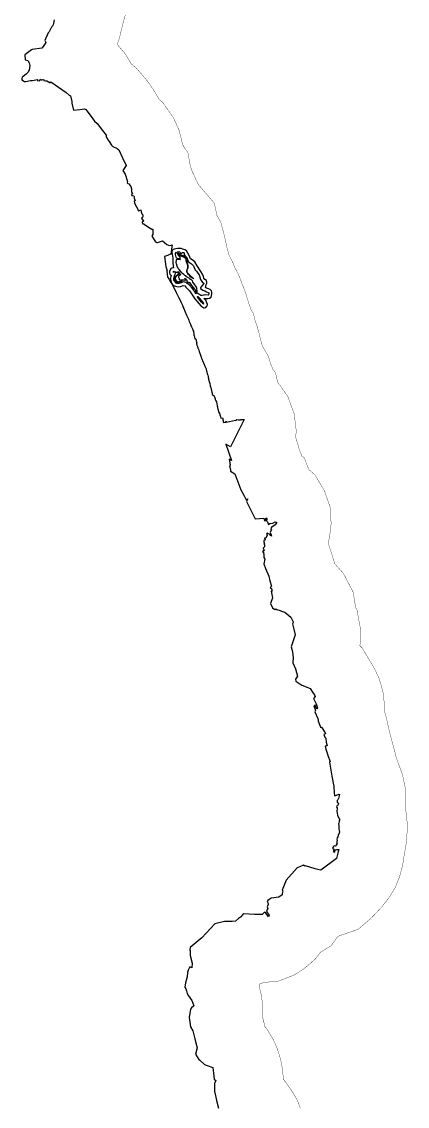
# Model space of a CAD drawing. Header units: metres. Extents: x 255476 to 378809, y 1739479 to 2227865.
# Drawn here: x 297488 to 303258, y 1955087 to 1971325 of the extents above; entities that cross this region are included whole.
import ezdxf

# ---------------------------------------------------------------- set-up
doc = ezdxf.new("R2010")
doc.units = ezdxf.units.M
doc.header["$MEASUREMENT"] = 0
for name, color, linetype in [('COASTLINE', 5, 'Continuous'), ('DISTRICT BOUNDRY', 86, 'Continuous'), ('MANGROOVE BUFFER ZONE', 120, 'Continuous')]:
    doc.layers.add(name, color=color, linetype=linetype)

msp = doc.modelspace()

# ---------------------------------------------------------------- linework, layer by layer
at = {"layer": 'COASTLINE', "color": 1, "flags": 128}
msp.add_lwpolyline([(299043, 1971446, 5, 5, 0), (299004, 1971302, 5, 5, 0), (298992, 1971253, 5, 5, 0), (298977, 1971195, 5, 5, 0), (298950, 1971080, 5, 5, 0), (298920, 1971000, 5, 5, 0), (298915, 1970986, 5, 5, 0), (298970, 1970922, 5, 5, 0), (299040, 1970840, 5, 5, 0), (299121, 1970704, 5, 5, 0), (299125, 1970695, 5, 5, 0), (299206, 1970626, 5, 5, 0), (299295, 1970524, 5, 5, 0), (299362, 1970445, 5, 5, 0), (299444, 1970329, 5, 5, 0), (299502, 1970235, 5, 5, 0), (299545, 1970161, 5, 5, 0), (299548, 1970156, 5, 5, 0), (299596, 1970118, 5, 5, 0), (299692, 1969982, 5, 5, 0), (299756, 1969891, 5, 5, 0), (299838, 1969712, 5, 5, 0), (299885, 1969537, 5, 5, 0), (299887, 1969519, 5, 5, 0), (299888, 1969515, 5, 5, 0), (299905, 1969465, 5, 5, 0), (299975, 1969363, 5, 5, 0), (300012, 1969155, 5, 5, 0), (300018, 1969140, 5, 5, 0), (300042, 1969076, 5, 5, 0), (300043, 1969070, 5, 5, 0), (300047, 1969066, 5, 5, 0), (300111, 1968928, 5, 5, 0), (300116, 1968916, 5, 5, 0), (300138, 1968879, 5, 5, 0), (300369, 1968609, 5, 5, 0), (300411, 1968419, 5, 5, 0), (300466, 1968325, 5, 5, 0), (300517, 1968134, 5, 5, 0), (300533, 1968064, 5, 5, 0), (300549, 1967993, 5, 5, 0), (300559, 1967943, 5, 5, 0), (300587, 1967840, 5, 5, 0), (300599, 1967812, 5, 5, 0), (300649, 1967716, 5, 5, 0), (300660, 1967680, 5, 5, 0), (300680, 1967637, 5, 5, 0), (300723, 1967556, 5, 5, 0), (300768, 1967448, 5, 5, 0), (300796, 1967373, 5, 5, 0), (300812, 1967333, 5, 5, 0), (300847, 1967240, 5, 5, 0), (300852, 1967218, 5, 5, 0), (300852, 1967218, 5, 5, 0), (300866, 1967172, 5, 5, 0), (300872, 1967156, 5, 5, 0), (300875, 1967142, 5, 5, 0), (300880, 1967125, 5, 5, 0), (300919, 1967013, 5, 5, 0), (300956, 1966955, 5, 5, 0), (300980, 1966846, 5, 5, 0), (301003, 1966793, 5, 5, 0), (301023, 1966715, 5, 5, 0), (301051, 1966621, 5, 5, 0), (301054, 1966594, 5, 5, 0), (301066, 1966550, 5, 5, 0), (301078, 1966514, 5, 5, 0), (301084, 1966487, 5, 5, 0), (301096, 1966456, 5, 5, 0), (301178, 1966318, 5, 5, 0), (301218, 1966187, 5, 5, 0), (301223, 1966180, 5, 5, 0), (301245, 1966122, 5, 5, 0), (301284, 1966073, 5, 5, 0), (301316, 1965937, 5, 5, 0), (301330, 1965906, 5, 5, 0), (301330, 1965906, 5, 5, 0), (301359, 1965872, 5, 5, 0), (301471, 1965711, 5, 5, 0), (301564, 1965454, 5, 5, 0), (301597, 1965193, 5, 5, 0), (301586, 1965107, 5, 5, 0), (301634, 1964951, 5, 5, 0), (301635, 1964936, 5, 5, 0), (301680, 1964823, 5, 5, 0), (301717, 1964795, 5, 5, 0), (301782, 1964623, 5, 5, 0), (301872, 1964544, 5, 5, 0), (302016, 1964306, 5, 5, 0), (302104, 1964054, 5, 5, 0), (302118, 1963807, 5, 5, 0), (302103, 1963680, 5, 5, 0), (302091, 1963598, 5, 5, 0), (302078, 1963542, 5, 5, 0), (302082, 1963491, 5, 5, 0), (302103, 1963430, 5, 5, 0), (302128, 1963356, 5, 5, 0), (302164, 1963233, 5, 5, 0), (302167, 1963217, 5, 5, 0), (302301, 1963065, 5, 5, 0), (302447, 1962786, 5, 5, 0), (302485, 1962553, 5, 5, 0), (302504, 1962522, 5, 5, 0), (302560, 1962217, 5, 5, 0), (302554, 1962067, 5, 5, 0), (302549, 1961982, 5, 5, 0), (302580, 1961951, 5, 5, 0), (302684, 1961779, 5, 5, 0), (302720, 1961720, 5, 5, 0), (302779, 1961616, 5, 5, 0), (302834, 1961496, 5, 5, 0), (302867, 1961388, 5, 5, 0), (302907, 1961232, 5, 5, 0), (302913, 1961012, 5, 5, 0), (302941, 1960918, 5, 5, 0), (302963, 1960821, 5, 5, 0), (302978, 1960749, 5, 5, 0), (302988, 1960710, 5, 5, 0), (303007, 1960635, 5, 5, 0), (303033, 1960536, 5, 5, 0), (303051, 1960469, 5, 5, 0), (303080, 1960362, 5, 5, 0), (303085, 1960333, 5, 5, 0), (303094, 1960302, 5, 5, 0), (303130, 1960203, 5, 5, 0), (303143, 1960169, 5, 5, 0), (303186, 1960053, 5, 5, 0), (303229, 1959843, 5, 5, 0), (303230, 1959607, 5, 5, 0), (303226, 1959560, 5, 5, 0), (303244, 1959469, 5, 5, 0), (303255, 1959335, 5, 5, 0), (303254, 1959268, 5, 5, 0), (303254, 1959185, 5, 5, 0), (303246, 1959059, 5, 5, 0), (303233, 1958967, 5, 5, 0), (303224, 1958918, 5, 5, 0), (303220, 1958895, 5, 5, 0), (303213, 1958855, 5, 5, 0), (303205, 1958808, 5, 5, 0), (303190, 1958706, 5, 5, 0), (303145, 1958534, 5, 5, 0), (303078, 1958364, 5, 5, 0), (302984, 1958209, 5, 5, 0), (302879, 1958077, 5, 5, 0), (302804, 1957996, 5, 5, 0), (302714, 1957901, 5, 5, 0), (302524, 1957738, 5, 5, 0), (302218, 1957631, 5, 5, 0), (302118, 1957492, 5, 5, 0), (301958, 1957393, 5, 5, 0), (301888, 1957301, 5, 5, 0), (301813, 1957232, 5, 5, 0), (301798, 1957219, 5, 5, 0), (301774, 1957198, 5, 5, 0), (301712, 1957148, 5, 5, 0), (301568, 1957053, 5, 5, 0), (301321, 1956958, 5, 5, 0), (301118, 1956943, 5, 5, 0), (301048, 1956918, 5, 5, 0), (301041, 1956883, 5, 5, 0), (301074, 1956748, 5, 5, 0), (301090, 1956619, 5, 5, 0), (301094, 1956414, 5, 5, 0), (301128, 1956277, 5, 5, 0), (301149, 1956257, 5, 5, 0), (301249, 1956090, 5, 5, 0), (301300, 1955980, 5, 5, 0), (301316, 1955933, 5, 5, 0), (301320, 1955923, 5, 5, 0), (301337, 1955873, 5, 5, 0), (301360, 1955796, 5, 5, 0), (301379, 1955706, 5, 5, 0), (301389, 1955639, 5, 5, 0), (301401, 1955527, 5, 5, 0), (301400, 1955490, 5, 5, 0), (301412, 1955480, 5, 5, 0), (301526, 1955324, 5, 5, 0), (301609, 1955183, 5, 5, 0), (301658, 1955057, 5, 5, 0)], format="xyseb", dxfattribs=at)
at = {"layer": 'DISTRICT BOUNDRY'}
msp.add_polyline3d([(297973, 1971354, 0), (297960, 1971279, 0), (297950, 1971260, 0), (297934, 1971243, 0), (297896, 1971171, 0), (297882, 1971156, 0), (297835, 1971043, 0), (297848, 1971012, 0), (297808, 1970952, 0), (297787, 1970927, 0), (297646, 1970911, 0), (297633, 1970903, 0), (297536, 1970830, 0), (297539, 1970753, 0), (297581, 1970744, 0), (297598, 1970710, 0), (297610, 1970669, 0), (297601, 1970600, 0), (297581, 1970566, 0), (297554, 1970541, 0), (297552, 1970539, 0), (297508, 1970505, 0), (297493, 1970497, 0), (297488, 1970477, 0), (297491, 1970457, 0), (297529, 1970432, 0), (297533, 1970432, 0), (297549, 1970430, 0), (297620, 1970443, 0), (297628, 1970444, 0), (297648, 1970447, 0), (297723, 1970459, 0), (297721, 1970446, 0), (297755, 1970441, 0), (297758, 1970457, 0), (297770, 1970464, 0), (297774, 1970457, 0), (297795, 1970457, 0), (297809, 1970460, 0), (297813, 1970453, 0), (297822, 1970454, 0), (297818, 1970444, 0), (297844, 1970441, 0), (297863, 1970438, 0), (297890, 1970427, 0), (297891, 1970426, 0), (297912, 1970409, 0), (297924, 1970423, 0), (297987, 1970382, 0), (298151, 1970263, 0), (298198, 1970223, 0), (298217, 1970213, 0), (298238, 1970131, 0), (298238, 1970105, 0), (298264, 1969998, 0), (298359, 1970011, 0), (298425, 1970020, 0), (298446, 1970010, 0), (298464, 1969991, 0), (298525, 1969906, 0), (298579, 1969836, 0), (298615, 1969801, 0), (298698, 1969694, 0), (298750, 1969625, 0), (298752, 1969603, 0), (298758, 1969592, 0), (298780, 1969552, 0), (298796, 1969532, 0), (298829, 1969476, 0), (298853, 1969457, 0), (298915, 1969429, 0), (298943, 1969406, 0), (298994, 1969287, 0), (299052, 1969172, 0), (299023, 1969125, 0), (299000, 1969097, 0), (299034, 1969043, 0), (299068, 1968949, 0), (299068, 1968945, 0), (299070, 1968931, 0), (299067, 1968912, 0), (299078, 1968902, 0), (299092, 1968898, 0), (299107, 1968876, 0), (299121, 1968858, 0), (299132, 1968824, 0), (299133, 1968784, 0), (299146, 1968747, 0), (299132, 1968737, 0), (299134, 1968725, 0), (299165, 1968720, 0), (299169, 1968707, 0), (299169, 1968681, 0), (299187, 1968648, 0), (299172, 1968640, 0), (299175, 1968622, 0), (299177, 1968606, 0), (299207, 1968551, 0), (299226, 1968516, 0), (299228, 1968491, 0), (299251, 1968497, 0), (299271, 1968506, 0), (299277, 1968478, 0), (299284, 1968450, 0), (299298, 1968432, 0), (299302, 1968412, 0), (299293, 1968393, 0), (299280, 1968382, 0), (299294, 1968357, 0), (299306, 1968359, 0), (299312, 1968337, 0), (299291, 1968324, 0), (299297, 1968300, 0), (299315, 1968299, 0), (299326, 1968289, 0), (299409, 1968234, 0), (299435, 1968217, 0), (299450, 1968218, 0), (299451, 1968178, 0), (299451, 1968164, 0), (299451, 1968161, 0), (299448, 1968141, 0), (299435, 1968113, 0), (299488, 1968031, 0), (299508, 1968019, 0), (299518, 1968018, 0), (299592, 1968046, 0), (299624, 1968019, 0), (299660, 1967990, 0), (299682, 1967977, 0), (299700, 1967976, 0), (299726, 1967977, 0), (299741, 1967982, 0), (299736, 1967954, 0), (299719, 1967846, 0), (299691, 1967836, 0), (299683, 1967832, 0), (299622, 1967808, 0), (299646, 1967662, 0), (299664, 1967595, 0), (299659, 1967592, 0), (299671, 1967500, 0), (299695, 1967468, 0), (299711, 1967433, 0), (299745, 1967385, 0), (299799, 1967271, 0), (299833, 1967203, 0), (299837, 1967194, 0), (299868, 1967129, 0), (299892, 1967080, 0), (299901, 1967058, 0), (299912, 1967029, 0), (299928, 1966992, 0), (299953, 1966931, 0), (299983, 1966870, 0), (299986, 1966858, 0), (299993, 1966835, 0), (300011, 1966796, 0), (300016, 1966783, 0), (300020, 1966774, 0), (300029, 1966756, 0), (300046, 1966718, 0), (300050, 1966709, 0), (300059, 1966692, 0), (300060, 1966681, 0), (300062, 1966657, 0), (300063, 1966645, 0), (300064, 1966639, 0), (300066, 1966621, 0), (300073, 1966600, 0), (300080, 1966578, 0), (300095, 1966577, 0), (300097, 1966569, 0), (300098, 1966563, 0), (300099, 1966556, 0), (300100, 1966547, 0), (300106, 1966514, 0), (300101, 1966507, 0), (300104, 1966497, 0), (300107, 1966489, 0), (300110, 1966480, 0), (300113, 1966471, 0), (300117, 1966463, 0), (300125, 1966439, 0), (300128, 1966432, 0), (300131, 1966422, 0), (300133, 1966415, 0), (300137, 1966405, 0), (300143, 1966385, 0), (300147, 1966374, 0), (300152, 1966360, 0), (300156, 1966349, 0), (300162, 1966332, 0), (300166, 1966319, 0), (300171, 1966305, 0), (300176, 1966292, 0), (300178, 1966287, 0), (300180, 1966282, 0), (300183, 1966275, 0), (300185, 1966271, 0), (300186, 1966266, 0), (300188, 1966262, 0), (300192, 1966252, 0), (300201, 1966228, 0), (300206, 1966218, 0), (300217, 1966194, 0), (300217, 1966193, 0), (300222, 1966183, 0), (300229, 1966169, 0), (300233, 1966157, 0), (300246, 1966130, 0), (300254, 1966086, 0), (300257, 1966086, 0), (300260, 1966079, 0), (300265, 1966059, 0), (300268, 1966043, 0), (300272, 1966031, 0), (300276, 1966012, 0), (300279, 1966000, 0), (300282, 1965985, 0), (300285, 1965972, 0), (300293, 1965940, 0), (300294, 1965939, 0), (300299, 1965922, 0), (300299, 1965921, 0), (300301, 1965909, 0), (300303, 1965901, 0), (300310, 1965872, 0), (300310, 1965871, 0), (300313, 1965859, 0), (300318, 1965849, 0), (300323, 1965821, 0), (300326, 1965810, 0), (300327, 1965802, 0), (300332, 1965780, 0), (300336, 1965763, 0), (300340, 1965744, 0), (300369, 1965722, 0), (300370, 1965718, 0), (300372, 1965710, 0), (300376, 1965694, 0), (300377, 1965693, 0), (300382, 1965679, 0), (300385, 1965669, 0), (300392, 1965648, 0), (300393, 1965648, 0), (300400, 1965632, 0), (300413, 1965572, 0), (300416, 1965560, 0), (300418, 1965546, 0), (300418, 1965545, 0), (300424, 1965534, 0), (300424, 1965532, 0), (300424, 1965531, 0), (300437, 1965476, 0), (300449, 1965458, 0), (300449, 1965458, 0), (300450, 1965452, 0), (300452, 1965446, 0), (300454, 1965438, 0), (300454, 1965437, 0), (300459, 1965422, 0), (300461, 1965413, 0), (300467, 1965388, 0), (300493, 1965392, 0), (300502, 1965361, 0), (300495, 1965360, 0), (300505, 1965322, 0), (300541, 1965330, 0), (300537, 1965339, 0), (300551, 1965341, 0), (300554, 1965330, 0), (300688, 1965357, 0), (300688, 1965356, 0), (300709, 1965369, 0), (300731, 1965366, 0), (300731, 1965366, 0), (300761, 1965366, 0), (300762, 1965368, 0), (300818, 1965371, 0), (300613, 1964960, 0), (300544, 1964999, 0), (300625, 1964756, 0), (300590, 1964775, 0), (300605, 1964691, 0), (300595, 1964677, 0), (300611, 1964621, 0), (300611, 1964594, 0), (300678, 1964554, 0), (300765, 1964318, 0), (300811, 1964236, 0), (300845, 1964168, 0), (300873, 1964181, 0), (300850, 1964141, 0), (300979, 1963883, 0), (301110, 1963892, 0), (301119, 1963858, 0), (301139, 1963857, 0), (301142, 1963892, 0), (301159, 1963894, 0), (301150, 1963880, 0), (301161, 1963867, 0), (301147, 1963857, 0), (301168, 1963837, 0), (301174, 1963806, 0), (301183, 1963799, 0), (301203, 1963812, 0), (301247, 1963819, 0), (301279, 1963836, 0), (301298, 1963833, 0), (301301, 1963822, 0), (301278, 1963790, 0), (301246, 1963769, 0), (301232, 1963761, 0), (301223, 1963748, 0), (301215, 1963724, 0), (301228, 1963722, 0), (301205, 1963676, 0), (301223, 1963645, 0), (301224, 1963622, 0), (301215, 1963632, 0), (301204, 1963631, 0), (301206, 1963646, 0), (301182, 1963658, 0), (301163, 1963669, 0), (301149, 1963651, 0), (301161, 1963638, 0), (301143, 1963592, 0), (301123, 1963592, 0), (301133, 1963566, 0), (301112, 1963555, 0), (301109, 1963530, 0), (301122, 1963524, 0), (301109, 1963507, 0), (301120, 1963497, 0), (301122, 1963462, 0), (301103, 1963441, 0), (301114, 1963409, 0), (301111, 1963399, 0), (301099, 1963403, 0), (301093, 1963386, 0), (301109, 1963385, 0), (301100, 1963366, 0), (301110, 1963355, 0), (301109, 1963338, 0), (301110, 1963328, 0), (301110, 1963304, 0), (301126, 1963280, 0), (301110, 1963206, 0), (301136, 1963140, 0), (301186, 1963026, 0), (301202, 1962956, 0), (301225, 1962875, 0), (301204, 1962854, 0), (301228, 1962837, 0), (301234, 1962800, 0), (301222, 1962797, 0), (301238, 1962697, 0), (301209, 1962614, 0), (301238, 1962550, 0), (301273, 1962526, 0), (301288, 1962533, 0), (301303, 1962525, 0), (301354, 1962512, 0), (301364, 1962504, 0), (301375, 1962499, 0), (301427, 1962484, 0), (301516, 1962412, 0), (301550, 1962341, 0), (301548, 1962328, 0), (301546, 1962318, 0), (301546, 1962318, 0), (301541, 1962312, 0), (301560, 1962231, 0), (301579, 1962144, 0), (301570, 1962117, 0), (301539, 1962027, 0), (301518, 1961967, 0), (301533, 1961910, 0), (301544, 1961856, 0), (301543, 1961838, 0), (301549, 1961811, 0), (301544, 1961728, 0), (301585, 1961635, 0), (301617, 1961529, 0), (301584, 1961482, 0), (301590, 1961451, 0), (301592, 1961452, 0), (301678, 1961393, 0), (301770, 1961356, 0), (301792, 1961349, 0), (301803, 1961340, 0), (301848, 1961273, 0), (301871, 1961247, 0), (301879, 1961220, 0), (301852, 1961191, 0), (301895, 1961111, 0), (301916, 1961052, 0), (301904, 1961038, 0), (301896, 1961049, 0), (301881, 1961090, 0), (301857, 1961081, 0), (301883, 1961013, 0), (301875, 1960992, 0), (301920, 1960891, 0), (301926, 1960867, 0), (301922, 1960854, 0), (301952, 1960778, 0), (301958, 1960764, 0), (301975, 1960762, 0), (302031, 1960679, 0), (302032, 1960663, 0), (302007, 1960653, 0), (302023, 1960615, 0), (302039, 1960598, 0), (302046, 1960538, 0), (302060, 1960484, 0), (302031, 1960479, 0), (302038, 1960433, 0), (302069, 1960346, 0), (302070, 1960341, 0), (302104, 1960249, 0), (302091, 1960239, 0), (302129, 1960029, 0), (302157, 1959873, 0), (302164, 1959783, 0), (302170, 1959736, 0), (302237, 1959758, 0), (302241, 1959757, 0), (302230, 1959696, 0), (302220, 1959677, 0), (302207, 1959665, 0), (302209, 1959633, 0), (302230, 1959627, 0), (302222, 1959607, 0), (302215, 1959586, 0), (302204, 1959585, 0), (302198, 1959565, 0), (302210, 1959562, 0), (302210, 1959538, 0), (302203, 1959510, 0), (302208, 1959476, 0), (302212, 1959447, 0), (302220, 1959430, 0), (302236, 1959398, 0), (302247, 1959373, 0), (302238, 1959369, 0), (302237, 1959348, 0), (302232, 1959326, 0), (302227, 1959314, 0), (302235, 1959291, 0), (302232, 1959268, 0), (302235, 1959242, 0), (302241, 1959193, 0), (302235, 1959161, 0), (302225, 1959155, 0), (302224, 1959137, 0), (302219, 1959123, 0), (302210, 1959106, 0), (302204, 1959088, 0), (302209, 1959068, 0), (302202, 1959052, 0), (302202, 1959029, 0), (302209, 1959009, 0), (302191, 1959009, 0), (302199, 1958994, 0), (302182, 1958980, 0), (302169, 1958985, 0), (302157, 1958981, 0), (302149, 1958971, 0), (302153, 1958965, 0), (302141, 1958961, 0), (302136, 1958949, 0), (302146, 1958942, 0), (302159, 1958940, 0), (302153, 1958895, 0), (302173, 1958890, 0), (302180, 1958929, 0), (302199, 1958933, 0), (302222, 1958933, 0), (302232, 1958931, 0), (302232, 1958931, 0), (302225, 1958904, 0), (302217, 1958875, 0), (302197, 1958799, 0), (301963, 1958620, 0), (301918, 1958633, 0), (301881, 1958643, 0), (301734, 1958685, 0), (301722, 1958683, 0), (301705, 1958696, 0), (301659, 1958678, 0), (301610, 1958658, 0), (301443, 1958471, 0), (301386, 1958323, 0), (301393, 1958312, 0), (301386, 1958273, 0), (301386, 1958273, 0), (301386, 1958251, 0), (301335, 1958220, 0), (301221, 1958204, 0), (301171, 1958166, 0), (301160, 1958154, 0), (301176, 1958123, 0), (301174, 1958110, 0), (301162, 1958072, 0), (301173, 1958042, 0), (301152, 1958016, 0), (301159, 1957986, 0), (301192, 1957948, 0), (301179, 1957923, 0), (301135, 1957987, 0), (301120, 1957992, 0), (301084, 1957959, 0), (300971, 1957956, 0), (300813, 1957967, 0), (300796, 1957959, 0), (300763, 1957917, 0), (300733, 1957897, 0), (300685, 1957858, 0), (300637, 1957856, 0), (300522, 1957852, 0), (300378, 1957818, 0), (300314, 1957747, 0), (300183, 1957611, 0), (300126, 1957563, 0), (300010, 1957462, 0), (300004, 1957428, 0), (300007, 1957415, 0), (300007, 1957345, 0), (300040, 1957231, 0), (300033, 1957161, 0), (300012, 1957168, 0), (300001, 1957174, 0), (299979, 1957126, 0), (299971, 1957091, 0), (299965, 1957023, 0), (299938, 1956934, 0), (299928, 1956869, 0), (299944, 1956847, 0), (299955, 1956817, 0), (299965, 1956776, 0), (299985, 1956739, 0), (300035, 1956673, 0), (300061, 1956591, 0), (300058, 1956587, 0), (300030, 1956559, 0), (300014, 1956542, 0), (299992, 1956417, 0), (300015, 1956276, 0), (300049, 1956217, 0), (300078, 1956098, 0), (300112, 1955960, 0), (300090, 1955869, 0), (300140, 1955788, 0), (300155, 1955777, 0), (300221, 1955714, 0), (300263, 1955697, 0), (300348, 1955670, 0), (300361, 1955540, 0), (300369, 1955493, 0), (300395, 1955474, 0), (300373, 1955430, 0), (300371, 1955425, 0), (300374, 1955415, 0), (300374, 1955342, 0), (300373, 1955303, 0), (300377, 1955292, 0), (300403, 1955174, 0), (300433, 1955058, 0)], dxfattribs=at)
at = {"layer": 'MANGROOVE BUFFER ZONE', "flags": 128}
for points in [[(300249, 1967389), (300256, 1967408), (300256, 1967426), (300253, 1967451), (300230, 1967463), (300213, 1967486), (300208, 1967508), (300193, 1967546), (300170, 1967587), (300114, 1967672), (300078, 1967728), (300038, 1967761), (300014, 1967773), (299993, 1967826), (299953, 1967893), (299931, 1967911), (299899, 1967919), (299873, 1967927), (299838, 1967930), (299818, 1967930), (299770, 1967921), (299756, 1967913), (299740, 1967897), (299735, 1967874), (299741, 1967845), (299751, 1967787), (299751, 1967715), (299753, 1967671), (299760, 1967641), (299755, 1967641), (299733, 1967636), (299719, 1967624), (299700, 1967588), (299701, 1967564), (299706, 1967543), (299724, 1967527), (299719, 1967512), (299712, 1967491), (299714, 1967463), (299728, 1967409), (299750, 1967380), (299791, 1967364), (299827, 1967357), (299862, 1967360), (299879, 1967368), (299905, 1967376), (299928, 1967371), (299945, 1967352), (299997, 1967295), (300040, 1967234), (300077, 1967176), (300166, 1967071), (300213, 1967043), (300217, 1967043), (300241, 1967048), (300261, 1967069), (300267, 1967092), (300257, 1967118), (300242, 1967155), (300215, 1967180), (300272, 1967181), (300299, 1967185), (300322, 1967201), (300335, 1967251), (300333, 1967278), (300328, 1967298), (300309, 1967315), (300281, 1967328), (300242, 1967342), (300236, 1967355), (300243, 1967368)], [(299852, 1967776), (299846, 1967775), (299831, 1967776), (299823, 1967777), (299814, 1967778), (299808, 1967780), (299801, 1967802), (299790, 1967841), (299788, 1967863), (299795, 1967873), (299806, 1967866), (299812, 1967860), (299818, 1967853), (299825, 1967839), (299834, 1967823), (299849, 1967807), (299853, 1967796), (299854, 1967787), (299853, 1967779)], [(300012, 1967466), (300002, 1967478), (299973, 1967493), (299956, 1967506), (299943, 1967518), (299929, 1967525), (299914, 1967538), (299895, 1967555), (299895, 1967555), (299885, 1967565), (299843, 1967613), (299828, 1967628), (299812, 1967666), (299806, 1967698), (299800, 1967721), (299803, 1967753), (299803, 1967766), (299814, 1967768), (299850, 1967768), (299857, 1967766), (299862, 1967764), (299863, 1967765), (299864, 1967767), (299861, 1967773), (299861, 1967784), (299858, 1967794), (299853, 1967809), (299849, 1967817), (299847, 1967822), (299846, 1967831), (299849, 1967835), (299855, 1967835), (299859, 1967830), (299871, 1967819), (299903, 1967806), (299917, 1967798), (299928, 1967791), (299937, 1967780), (299943, 1967762), (299946, 1967746), (299949, 1967736), (299953, 1967720), (299960, 1967702), (299967, 1967691), (299968, 1967680), (299971, 1967669), (299968, 1967664), (299967, 1967631), (299965, 1967620), (299957, 1967604), (299953, 1967592), (299952, 1967586), (299954, 1967580), (299962, 1967569), (299971, 1967553), (299987, 1967538), (300005, 1967517), (300031, 1967496), (300042, 1967488), (300053, 1967483), (300060, 1967473), (300060, 1967478), (300005, 1967529), (299971, 1967564), (299963, 1967587), (299963, 1967601), (299970, 1967623), (299978, 1967638), (299977, 1967672), (299974, 1967696), (299967, 1967712), (299959, 1967738), (299949, 1967764), (299935, 1967793), (299922, 1967806), (299905, 1967818), (299882, 1967827), (299844, 1967848), (299828, 1967862), (299821, 1967877), (299831, 1967883), (299850, 1967878), (299861, 1967871), (299875, 1967859), (299885, 1967858), (299890, 1967865), (299896, 1967870), (299907, 1967872), (299920, 1967867), (299921, 1967856), (299918, 1967839), (299929, 1967825), (299937, 1967816), (299945, 1967807), (299962, 1967779), (299967, 1967757), (299981, 1967729), (300029, 1967700), (300059, 1967670), (300067, 1967642), (300090, 1967604), (300104, 1967588), (300124, 1967558), (300141, 1967537), (300147, 1967518), (300161, 1967466), (300183, 1967436), (300195, 1967419), (300208, 1967415), (300213, 1967405), (300192, 1967378), (300167, 1967350), (300162, 1967341), (300165, 1967332), (300197, 1967305), (300228, 1967295), (300255, 1967281), (300277, 1967272), (300286, 1967268), (300286, 1967250), (300282, 1967236), (300278, 1967232), (300245, 1967234), (300220, 1967232), (300209, 1967231), (300188, 1967226), (300168, 1967228), (300136, 1967244), (300113, 1967263), (300111, 1967288), (300107, 1967337), (300101, 1967350), (300068, 1967400), (300050, 1967423), (300041, 1967445), (300027, 1967461)], [(299778, 1967580), (299773, 1967576), (299766, 1967574), (299762, 1967575), (299759, 1967576), (299754, 1967577), (299759, 1967584), (299768, 1967589), (299778, 1967586), (299780, 1967584)], [(299959, 1967411), (299943, 1967422), (299915, 1967429), (299892, 1967427), (299874, 1967417), (299856, 1967408), (299838, 1967407), (299804, 1967405), (299789, 1967423), (299766, 1967462), (299765, 1967489), (299771, 1967500), (299774, 1967515), (299776, 1967523), (299781, 1967533), (299786, 1967540), (299790, 1967562), (299794, 1967571), (299796, 1967574), (299803, 1967575), (299815, 1967574), (299822, 1967568), (299830, 1967560), (299830, 1967554), (299828, 1967547), (299808, 1967524), (299780, 1967500), (299777, 1967488), (299780, 1967471), (299786, 1967457), (299792, 1967443), (299803, 1967426), (299814, 1967421), (299825, 1967416), (299844, 1967417), (299855, 1967422), (299878, 1967428), (299887, 1967431), (299887, 1967433), (299887, 1967435), (299884, 1967437), (299881, 1967437), (299865, 1967434), (299840, 1967428), (299831, 1967427), (299818, 1967429), (299805, 1967438), (299794, 1967463), (299787, 1967475), (299788, 1967488), (299793, 1967501), (299806, 1967515), (299822, 1967533), (299827, 1967539), (299835, 1967544), (299844, 1967547), (299846, 1967549), (299848, 1967552), (299846, 1967556), (299834, 1967568), (299829, 1967577), (299827, 1967581), (299829, 1967584), (299831, 1967585), (299833, 1967584), (299837, 1967577), (299846, 1967566), (299859, 1967548), (299866, 1967538), (299865, 1967534), (299860, 1967529), (299841, 1967522), (299834, 1967515), (299836, 1967502), (299843, 1967478), (299846, 1967465), (299851, 1967461), (299867, 1967462), (299884, 1967462), (299893, 1967460), (299899, 1967458), (299917, 1967458), (299929, 1967455), (299933, 1967455), (299938, 1967457), (299939, 1967460), (299940, 1967462), (299936, 1967467), (299931, 1967474), (299931, 1967479), (299936, 1967480), (299944, 1967474), (299951, 1967468), (299956, 1967463), (299957, 1967452), (299958, 1967443), (299965, 1967434), (299971, 1967429), (299971, 1967422), (299978, 1967421), (299984, 1967422), (299993, 1967424), (299999, 1967419), (300009, 1967403), (300028, 1967373), (300058, 1967342), (300069, 1967325), (300079, 1967321), (300084, 1967310), (300090, 1967300), (300089, 1967281), (300092, 1967268), (300096, 1967254), (300094, 1967251), (300087, 1967254), (300081, 1967272), (300077, 1967284), (300069, 1967291), (300057, 1967312), (300037, 1967336), (299992, 1967386)], [(300119, 1967212), (300124, 1967211), (300137, 1967197), (300194, 1967136), (300205, 1967118), (300210, 1967100), (300207, 1967095), (300180, 1967127), (300152, 1967154), (300136, 1967177), (300120, 1967204), (300118, 1967208)]]:
    msp.add_lwpolyline(points, close=True, dxfattribs=at)

doc.saveas('drawing.dxf')
